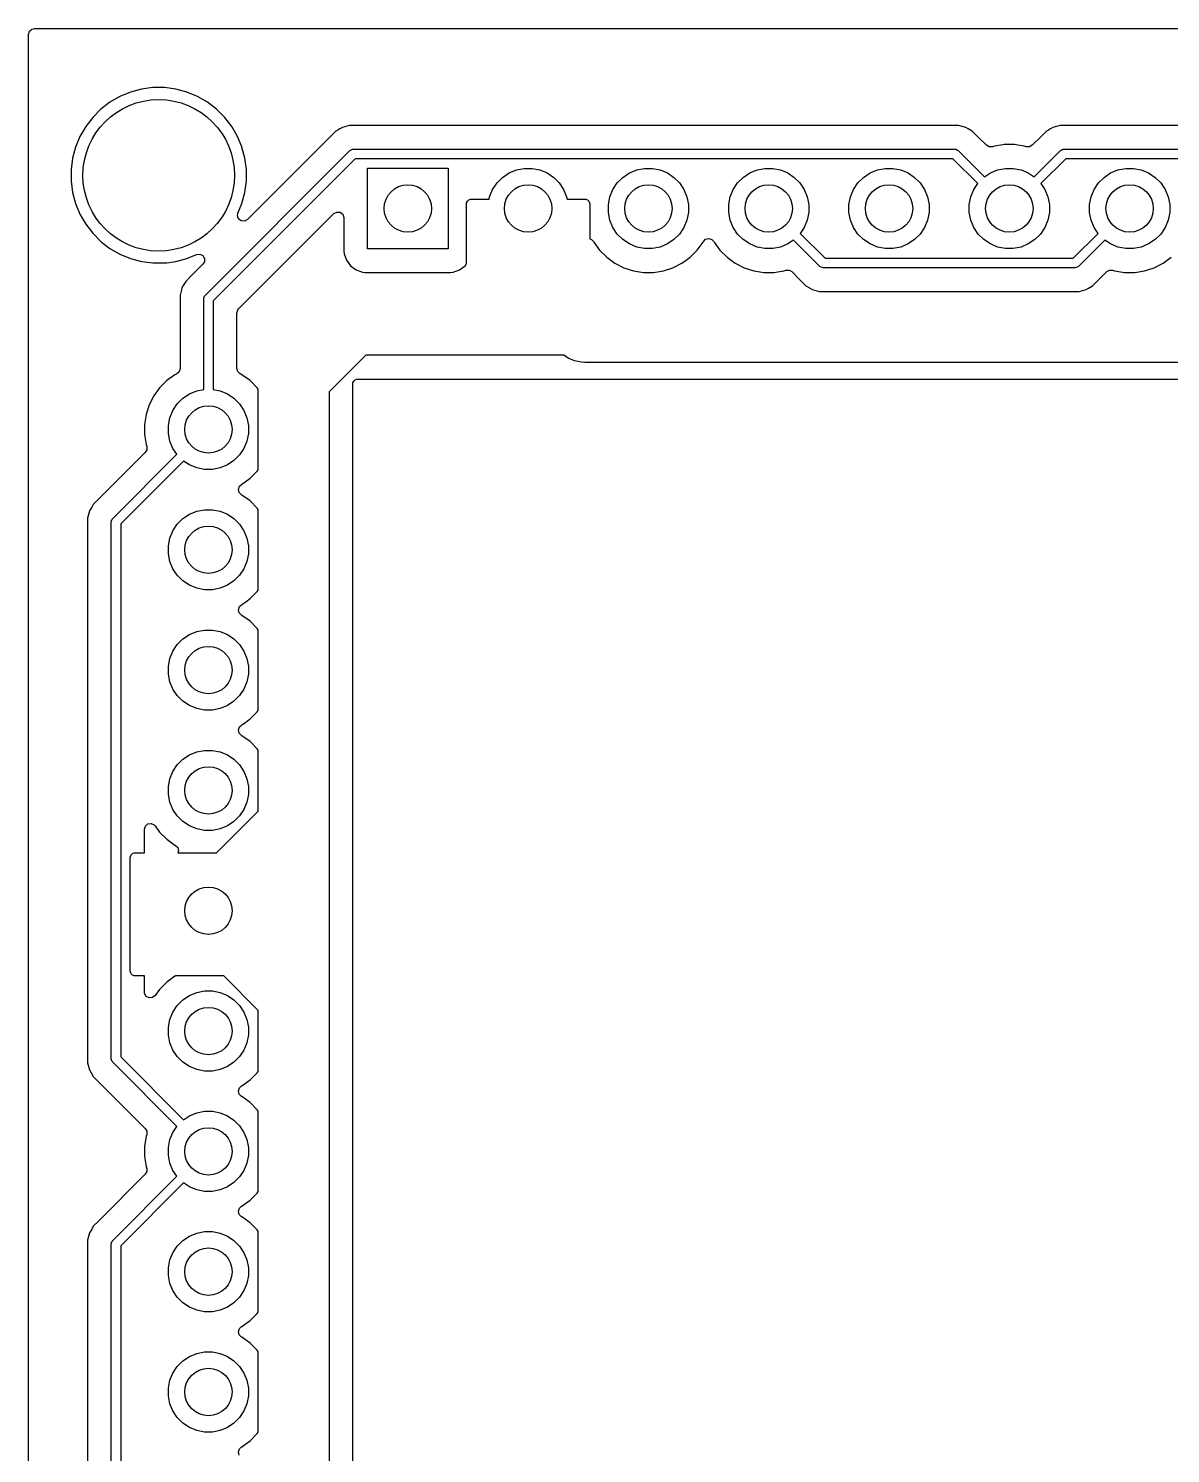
# Model space of a CAD drawing. Extents: x 81.5 to 180.4, y -148.7 to -49.7.
# Drawn here: x 81.45 to 105.56, y -79.78 to -49.7 of the extents above; entities that cross this region are included whole.
import ezdxf

# ---------------------------------------------------------------- set-up
doc = ezdxf.new("R2010")
doc.units = 0
doc.layers.add('BLACK', color=7, linetype='CONTINUOUS')

msp = doc.modelspace()

# ---------------------------------------------------------------- linework, layer by layer
at = {"layer": 'BLACK', "linetype": 'CONTINUOUS'}
for p, q in [((81.4505, -49.8245), (81.470185, -49.757461)), ((81.4505, -52.678711), (81.4505, -49.8245)), ((81.470185, -49.757461), (81.522989, -49.711706)), ((81.522989, -49.711706), (81.5745, -49.7005)), ((81.5745, -49.7005), (180.3255, -49.7005)), ((83.379785, -51.136777), (83.169706, -51.258067)), ((83.379794, -51.136773), (83.379785, -51.136777)), ((83.603895, -51.043947), (83.379794, -51.136773)), ((83.838214, -50.981161), (83.603895, -51.043947)), ((84.078711, -50.9495), (83.838214, -50.981161)), ((84.078712, -50.9495), (84.078711, -50.9495)), ((84.321288, -50.9495), (84.078712, -50.9495)), ((84.321289, -50.9495), (84.321288, -50.9495)), ((84.561785, -50.981161), (84.321289, -50.9495)), ((84.796104, -51.043947), (84.561785, -50.981161)), ((85.020205, -51.136773), (84.796104, -51.043947)), ((85.020212, -51.136776), (85.020205, -51.136773)), ((85.230289, -51.258064), (85.020212, -51.136776)), ((82.977256, -51.405739), (82.805739, -51.577256)), ((82.977263, -51.405733), (82.977256, -51.405739)), ((83.169706, -51.258067), (82.977263, -51.405733)), ((85.230292, -51.258066), (85.230289, -51.258064)), ((85.230293, -51.258067), (85.230292, -51.258066)), ((85.422736, -51.405733), (85.230293, -51.258067)), ((85.422743, -51.405739), (85.422736, -51.405733)), ((85.59426, -51.577256), (85.422743, -51.405739)), ((82.805733, -51.577263), (82.658067, -51.769706)), ((82.805739, -51.577256), (82.805733, -51.577263)), ((85.594265, -51.577262), (85.59426, -51.577256)), ((85.741936, -51.769711), (85.594265, -51.577262)), ((82.536773, -51.979794), (82.443947, -52.203895)), ((82.536777, -51.979785), (82.536773, -51.979794)), ((82.658067, -51.769706), (82.536777, -51.979785)), ((85.863224, -51.979788), (85.741936, -51.769711)), ((85.863226, -51.979794), (85.863224, -51.979788)), ((85.953811, -52.198486), (85.863226, -51.979794)), ((87.828478, -51.980286), (86.073985, -53.734778)), ((87.940282, -51.868481), (87.828478, -51.980286)), ((87.940285, -51.868479), (87.940282, -51.868481)), ((87.983689, -51.84342), (87.940285, -51.868479)), ((88.027095, -51.81836), (87.983689, -51.84342)), ((88.027096, -51.818359), (88.027095, -51.81836)), ((88.077209, -51.789425), (88.027096, -51.818359)), ((88.077212, -51.789424), (88.077209, -51.789425)), ((88.077214, -51.789423), (88.077212, -51.789424)), ((88.077215, -51.789423), (88.077214, -51.789423)), ((88.229942, -51.7485), (88.077215, -51.789423)), ((88.388057, -51.7485), (88.229942, -51.7485)), ((100.922331, -51.7485), (88.388057, -51.7485)), ((100.922347, -51.748499), (100.922331, -51.7485)), ((100.929943, -51.748499), (100.922347, -51.748499)), ((101.088057, -51.748499), (100.929943, -51.748499)), ((101.240785, -51.789423), (101.088057, -51.748499)), ((101.2909, -51.818358), (101.240785, -51.789423)), ((101.290904, -51.818359), (101.2909, -51.818358)), ((101.290904, -51.81836), (101.290904, -51.818359)), ((101.377716, -51.86848), (101.290904, -51.81836)), ((101.377717, -51.868481), (101.377716, -51.86848)), ((101.496588, -51.987352), (101.377717, -51.868481)), ((101.49659, -51.987355), (101.496588, -51.987352)), ((101.675476, -52.166241), (101.49659, -51.987355)), ((102.830478, -51.980286), (102.644522, -52.166241)), ((102.942282, -51.868481), (102.830478, -51.980286)), ((102.942285, -51.868479), (102.942282, -51.868481)), ((102.985689, -51.84342), (102.942285, -51.868479)), ((103.029095, -51.81836), (102.985689, -51.84342)), ((103.029096, -51.818359), (103.029095, -51.81836)), ((103.079209, -51.789425), (103.029096, -51.818359)), ((103.07921, -51.789424), (103.079209, -51.789425)), ((103.124587, -51.777265), (103.07921, -51.789424)), ((103.231943, -51.748499), (103.124587, -51.777265)), ((103.390058, -51.748499), (103.231943, -51.748499)), ((103.397654, -51.748499), (103.390058, -51.748499)), ((103.39767, -51.7485), (103.397654, -51.748499)), ((116.162331, -51.7485), (103.39767, -51.7485)), ((82.443947, -52.203895), (82.381161, -52.438214)), ((85.179289, -55.337289), (88.238289, -52.27829)), ((85.956054, -52.2039), (85.953811, -52.198486)), ((86.018838, -52.438211), (85.956054, -52.2039)), ((88.238289, -52.27829), (88.253442, -52.265853)), ((88.253442, -52.265853), (88.264, -52.261479)), ((88.264, -52.261479), (88.289491, -52.250921)), ((88.289491, -52.250921), (88.309, -52.249)), ((88.309, -52.249), (101.009, -52.249)), ((101.009, -52.249), (101.028509, -52.250921)), ((101.028509, -52.250921), (101.064557, -52.265853)), ((101.064557, -52.265853), (101.079711, -52.278289)), ((101.079711, -52.278289), (101.634911, -52.833489)), ((101.731632, -52.198486), (101.675476, -52.166241)), ((101.801473, -52.196492), (101.731632, -52.198486)), ((101.843757, -52.182753), (101.801473, -52.196492)), ((102.025006, -52.154046), (101.843757, -52.182753)), ((102.053713, -52.1495), (102.025006, -52.154046)), ((102.266287, -52.1495), (102.053713, -52.1495)), ((102.336272, -52.160584), (102.266287, -52.1495)), ((102.476245, -52.182754), (102.336272, -52.160584)), ((102.518523, -52.196491), (102.476245, -52.182754)), ((102.583199, -52.199726), (102.518523, -52.196491)), ((102.644522, -52.166241), (102.583199, -52.199726)), ((102.685088, -52.833489), (103.240289, -52.278289)), ((103.240289, -52.278289), (103.255443, -52.265853)), ((103.255443, -52.265853), (103.291491, -52.250921)), ((103.291491, -52.250921), (103.311, -52.249)), ((103.311, -52.249), (116.249, -52.249)), ((82.381161, -52.438214), (82.3495, -52.678711)), ((88.350421, -52.449), (85.35, -55.449421)), ((86.0505, -52.678712), (86.018838, -52.438211)), ((100.967578, -52.449), (88.350421, -52.449)), ((101.493489, -52.974911), (100.967578, -52.449)), ((103.352422, -52.449), (102.82651, -52.974911)), ((116.207578, -52.449), (103.352422, -52.449)), ((81.4505, -148.5755), (81.4505, -52.678711)), ((82.3495, -52.678711), (82.3495, -52.921288)), ((82.3495, -52.921288), (82.381161, -53.161785)), ((86.018838, -53.161789), (86.0505, -52.921288)), ((86.0505, -52.921288), (86.0505, -52.678712)), ((88.61, -54.35), (88.61, -52.65)), ((88.61, -52.65), (90.31, -52.65)), ((90.31, -52.65), (90.31, -54.35)), ((91.342941, -52.960766), (91.460766, -52.842941)), ((91.460766, -52.842941), (91.599313, -52.750367)), ((91.599313, -52.750367), (91.753258, -52.686601)), ((91.753258, -52.686601), (91.916685, -52.654093)), ((91.916685, -52.654093), (92.083315, -52.654093)), ((92.083315, -52.654093), (92.246742, -52.686601)), ((92.246742, -52.686601), (92.400687, -52.750367)), ((92.400687, -52.750367), (92.539234, -52.842941)), ((92.539234, -52.842941), (92.657059, -52.960766)), ((93.882941, -52.960766), (94.000766, -52.842941)), ((94.000766, -52.842941), (94.139313, -52.750367)), ((94.139313, -52.750367), (94.293258, -52.686601)), ((94.293258, -52.686601), (94.456685, -52.654093)), ((94.456685, -52.654093), (94.623315, -52.654093)), ((94.623315, -52.654093), (94.786742, -52.686601)), ((94.786742, -52.686601), (94.940687, -52.750367)), ((94.940687, -52.750367), (95.079234, -52.842941)), ((95.079234, -52.842941), (95.197059, -52.960766)), ((96.422941, -52.960766), (96.540766, -52.842941)), ((96.540766, -52.842941), (96.679313, -52.750367)), ((96.679313, -52.750367), (96.833258, -52.686601)), ((96.833258, -52.686601), (96.996685, -52.654093)), ((96.996685, -52.654093), (97.163315, -52.654093)), ((97.163315, -52.654093), (97.326742, -52.686601)), ((97.326742, -52.686601), (97.480687, -52.750367)), ((97.480687, -52.750367), (97.619234, -52.842941)), ((97.619234, -52.842941), (97.737059, -52.960766)), ((98.962941, -52.960766), (99.080766, -52.842941)), ((99.080766, -52.842941), (99.219313, -52.750367)), ((99.219313, -52.750367), (99.373258, -52.686601)), ((99.373258, -52.686601), (99.536685, -52.654093)), ((99.536685, -52.654093), (99.703315, -52.654093)), ((99.703315, -52.654093), (99.866742, -52.686601)), ((99.866742, -52.686601), (100.020687, -52.750367)), ((100.020687, -52.750367), (100.159234, -52.842941)), ((100.159234, -52.842941), (100.277059, -52.960766)), ((101.634911, -52.833489), (101.759313, -52.750367)), ((101.759313, -52.750367), (101.913258, -52.686601)), ((101.913258, -52.686601), (102.076685, -52.654093)), ((102.076685, -52.654093), (102.243315, -52.654093)), ((102.243315, -52.654093), (102.406742, -52.686601)), ((102.406742, -52.686601), (102.560687, -52.750367)), ((102.560687, -52.750367), (102.685088, -52.833489)), ((104.042941, -52.960766), (104.160766, -52.842941)), ((104.160766, -52.842941), (104.299313, -52.750367)), ((104.299313, -52.750367), (104.453258, -52.686601)), ((104.453258, -52.686601), (104.616685, -52.654093)), ((104.616685, -52.654093), (104.783315, -52.654093)), ((104.783315, -52.654093), (104.946742, -52.686601)), ((104.946742, -52.686601), (105.100687, -52.750367)), ((105.100687, -52.750367), (105.239234, -52.842941)), ((105.239234, -52.842941), (105.357059, -52.960766)), ((82.381161, -53.161785), (82.443947, -53.396104)), ((85.956054, -53.3961), (86.018838, -53.161789)), ((91.186601, -53.253258), (91.250367, -53.099313)), ((91.250367, -53.099313), (91.342941, -52.960766)), ((92.657059, -52.960766), (92.749633, -53.099313)), ((92.749633, -53.099313), (92.813399, -53.253258)), ((93.726601, -53.253258), (93.790367, -53.099313)), ((93.790367, -53.099313), (93.882941, -52.960766)), ((95.197059, -52.960766), (95.289633, -53.099313)), ((95.289633, -53.099313), (95.353399, -53.253258)), ((96.266601, -53.253258), (96.330367, -53.099313)), ((96.330367, -53.099313), (96.422941, -52.960766)), ((97.737059, -52.960766), (97.829633, -53.099313)), ((97.829633, -53.099313), (97.893399, -53.253258)), ((98.806601, -53.253258), (98.870367, -53.099313)), ((98.870367, -53.099313), (98.962941, -52.960766)), ((100.277059, -52.960766), (100.369633, -53.099313)), ((100.369633, -53.099313), (100.433399, -53.253258)), ((101.346601, -53.253258), (101.410367, -53.099313)), ((101.410367, -53.099313), (101.493489, -52.974911)), ((102.82651, -52.974911), (102.909633, -53.099313)), ((102.909633, -53.099313), (102.973399, -53.253258)), ((103.886601, -53.253258), (103.950367, -53.099313)), ((103.950367, -53.099313), (104.042941, -52.960766)), ((105.357059, -52.960766), (105.449633, -53.099313)), ((105.449633, -53.099313), (105.513399, -53.253258)), ((82.443947, -53.396104), (82.536773, -53.620205)), ((85.871742, -53.599646), (85.956054, -53.3961)), ((90.7, -53.4), (90.701921, -53.380491)), ((90.7, -54.664193), (90.7, -53.4)), ((90.701921, -53.380491), (90.716853, -53.344443)), ((90.716853, -53.344443), (90.744443, -53.316853)), ((90.744443, -53.316853), (90.780491, -53.301921)), ((90.780491, -53.301921), (90.8, -53.3)), ((90.8, -53.3), (91.177303, -53.3)), ((91.177303, -53.3), (91.186601, -53.253258)), ((92.813399, -53.253258), (92.822697, -53.3)), ((92.822697, -53.3), (93.2, -53.3)), ((93.2, -53.3), (93.219509, -53.301921)), ((93.219509, -53.301921), (93.255557, -53.316853)), ((93.255557, -53.316853), (93.283147, -53.344443)), ((93.283147, -53.344443), (93.298079, -53.380491)), ((93.298079, -53.380491), (93.3, -53.4)), ((93.3, -53.4), (93.3, -54.139421)), ((93.694093, -53.416685), (93.726601, -53.253258)), ((93.694093, -53.583315), (93.694093, -53.416685)), ((95.353399, -53.253258), (95.385907, -53.416685)), ((95.385907, -53.416685), (95.385907, -53.583315)), ((96.234093, -53.416685), (96.266601, -53.253258)), ((96.234093, -53.583315), (96.234093, -53.416685)), ((97.893399, -53.253258), (97.925907, -53.416685)), ((97.925907, -53.416685), (97.925907, -53.583315)), ((98.774093, -53.416685), (98.806601, -53.253258)), ((98.774093, -53.583315), (98.774093, -53.416685)), ((100.433399, -53.253258), (100.465907, -53.416685)), ((100.465907, -53.416685), (100.465907, -53.583315)), ((101.314093, -53.416685), (101.346601, -53.253258)), ((101.314093, -53.583315), (101.314093, -53.416685)), ((102.973399, -53.253258), (103.005907, -53.416685)), ((103.005907, -53.416685), (103.005907, -53.583315)), ((103.854093, -53.416685), (103.886601, -53.253258)), ((103.854093, -53.583315), (103.854093, -53.416685)), ((105.513399, -53.253258), (105.545907, -53.416685)), ((105.545907, -53.416685), (105.545907, -53.583315)), ((82.536773, -53.620205), (82.536777, -53.620214)), ((82.536777, -53.620214), (82.557405, -53.655943)), ((82.557405, -53.655943), (82.658064, -53.830289)), ((82.658064, -53.830289), (82.658066, -53.830292)), ((82.658066, -53.830292), (82.658067, -53.830293)), ((82.658067, -53.830293), (82.805733, -54.022736)), ((85.86262, -53.655943), (85.871742, -53.599646)), ((85.887037, -53.721407), (85.86262, -53.655943)), ((85.886814, -55.62042), (87.897821, -53.609412)), ((85.94297, -53.763279), (85.887037, -53.721407)), ((86.012662, -53.768263), (85.94297, -53.763279)), ((86.073985, -53.734778), (86.012662, -53.768263)), ((87.897821, -53.609412), (87.959142, -53.575929)), ((87.959142, -53.575929), (88.028834, -53.580913)), ((88.028834, -53.580913), (88.084767, -53.622785)), ((88.084767, -53.622785), (88.109184, -53.688249)), ((88.109184, -53.688249), (88.1095, -53.697095)), ((88.1095, -53.697095), (88.1095, -54.39787)), ((93.726601, -53.746742), (93.694093, -53.583315)), ((93.790367, -53.900687), (93.726601, -53.746742)), ((95.353399, -53.746742), (95.289633, -53.900687)), ((95.385907, -53.583315), (95.353399, -53.746742)), ((96.266601, -53.746742), (96.234093, -53.583315)), ((96.330367, -53.900687), (96.266601, -53.746742)), ((97.893399, -53.746742), (97.829633, -53.900687)), ((97.925907, -53.583315), (97.893399, -53.746742)), ((98.806601, -53.746742), (98.774093, -53.583315)), ((98.870367, -53.900687), (98.806601, -53.746742)), ((100.433399, -53.746742), (100.369633, -53.900687)), ((100.465907, -53.583315), (100.433399, -53.746742)), ((101.346601, -53.746742), (101.314093, -53.583315)), ((101.410367, -53.900687), (101.346601, -53.746742)), ((102.973399, -53.746742), (102.909633, -53.900687)), ((103.005907, -53.583315), (102.973399, -53.746742)), ((103.886601, -53.746742), (103.854093, -53.583315)), ((103.950367, -53.900687), (103.886601, -53.746742)), ((105.513399, -53.746742), (105.449633, -53.900687)), ((105.545907, -53.583315), (105.513399, -53.746742)), ((82.805733, -54.022736), (82.805739, -54.022743)), ((82.805739, -54.022743), (82.977256, -54.19426)), ((93.3, -54.139421), (93.341161, -54.153447)), ((93.882941, -54.039234), (93.790367, -53.900687)), ((94.000766, -54.157059), (93.882941, -54.039234)), ((95.197059, -54.039234), (95.079234, -54.157059)), ((95.289633, -53.900687), (95.197059, -54.039234)), ((95.699514, -54.199054), (95.747488, -54.148259)), ((95.747488, -54.148259), (95.815308, -54.131463)), ((95.815308, -54.131463), (95.881444, -54.153999)), ((96.422941, -54.039234), (96.330367, -53.900687)), ((96.540766, -54.157059), (96.422941, -54.039234)), ((97.829633, -53.900687), (97.74651, -54.025088)), ((97.74651, -54.025088), (98.272422, -54.551)), ((98.962941, -54.039234), (98.870367, -53.900687)), ((99.080766, -54.157059), (98.962941, -54.039234)), ((100.277059, -54.039234), (100.159234, -54.157059)), ((100.369633, -53.900687), (100.277059, -54.039234)), ((101.502941, -54.039234), (101.410367, -53.900687)), ((101.620766, -54.157059), (101.502941, -54.039234)), ((102.817059, -54.039234), (102.699234, -54.157059)), ((102.909633, -53.900687), (102.817059, -54.039234)), ((103.507578, -54.551), (104.033489, -54.025088)), ((104.033489, -54.025088), (103.950367, -53.900687)), ((105.357059, -54.039234), (105.239234, -54.157059)), ((105.449633, -53.900687), (105.357059, -54.039234)), ((82.977256, -54.19426), (82.977263, -54.194266)), ((82.977263, -54.194266), (82.994927, -54.20782)), ((82.994927, -54.20782), (83.169711, -54.341936)), ((83.169711, -54.341936), (83.379788, -54.463224)), ((88.1095, -54.39787), (88.109501, -54.397876)), ((88.109501, -54.397876), (88.115908, -54.457483)), ((90.31, -54.35), (88.61, -54.35)), ((93.341161, -54.153447), (93.380204, -54.198504)), ((93.380204, -54.198504), (93.384949, -54.207817)), ((93.384949, -54.207817), (93.50989, -54.379786)), ((93.50989, -54.379786), (93.660213, -54.530109)), ((94.139313, -54.249633), (94.000766, -54.157059)), ((94.293258, -54.313399), (94.139313, -54.249633)), ((94.456685, -54.345907), (94.293258, -54.313399)), ((94.623315, -54.345907), (94.456685, -54.345907)), ((94.786742, -54.313399), (94.623315, -54.345907)), ((94.940687, -54.249633), (94.786742, -54.313399)), ((95.079234, -54.157059), (94.940687, -54.249633)), ((95.419792, -54.530104), (95.570104, -54.379792)), ((95.570104, -54.379792), (95.570106, -54.379788)), ((95.570106, -54.379788), (95.570109, -54.379786)), ((95.570109, -54.379786), (95.695048, -54.20782)), ((95.695047, -54.20782), (95.695051, -54.207816)), ((95.695048, -54.20782), (95.695047, -54.20782)), ((95.695051, -54.207816), (95.699514, -54.199054)), ((95.881444, -54.153999), (95.920486, -54.199056)), ((95.920486, -54.199056), (95.924951, -54.20782)), ((95.924951, -54.20782), (96.04989, -54.379786)), ((96.04989, -54.379786), (96.200213, -54.530109)), ((96.679313, -54.249633), (96.540766, -54.157059)), ((96.833258, -54.313399), (96.679313, -54.249633)), ((96.996685, -54.345907), (96.833258, -54.313399)), ((97.163315, -54.345907), (96.996685, -54.345907)), ((97.326742, -54.313399), (97.163315, -54.345907)), ((97.480687, -54.249633), (97.326742, -54.313399)), ((97.605088, -54.16651), (97.480687, -54.249633)), ((98.160289, -54.721711), (97.605088, -54.16651)), ((99.219313, -54.249633), (99.080766, -54.157059)), ((99.373258, -54.313399), (99.219313, -54.249633)), ((99.536685, -54.345907), (99.373258, -54.313399)), ((99.703315, -54.345907), (99.536685, -54.345907)), ((99.866742, -54.313399), (99.703315, -54.345907)), ((100.020687, -54.249633), (99.866742, -54.313399)), ((100.159234, -54.157059), (100.020687, -54.249633)), ((101.759313, -54.249633), (101.620766, -54.157059)), ((101.913258, -54.313399), (101.759313, -54.249633)), ((102.076685, -54.345907), (101.913258, -54.313399)), ((102.243315, -54.345907), (102.076685, -54.345907)), ((102.406742, -54.313399), (102.243315, -54.345907)), ((102.560687, -54.249633), (102.406742, -54.313399)), ((102.699234, -54.157059), (102.560687, -54.249633)), ((104.174911, -54.16651), (103.619711, -54.721711)), ((104.299313, -54.249633), (104.174911, -54.16651)), ((104.453258, -54.313399), (104.299313, -54.249633)), ((104.616685, -54.345907), (104.453258, -54.313399)), ((104.783315, -54.345907), (104.616685, -54.345907)), ((104.946742, -54.313399), (104.783315, -54.345907)), ((105.100687, -54.249633), (104.946742, -54.313399)), ((105.239234, -54.157059), (105.100687, -54.249633)), ((83.379788, -54.463224), (83.6039, -54.556054)), ((83.6039, -54.556054), (83.838211, -54.618838)), ((83.838211, -54.618838), (84.018586, -54.642584)), ((84.018586, -54.642584), (84.078711, -54.6505)), ((84.078711, -54.6505), (84.078712, -54.6505)), ((84.078712, -54.6505), (84.321289, -54.6505)), ((84.321289, -54.6505), (84.369388, -54.644167)), ((84.369388, -54.644167), (84.561789, -54.618838)), ((84.561789, -54.618838), (84.7961, -54.556054)), ((84.7961, -54.556054), (84.999645, -54.471742)), ((85.134778, -54.673985), (84.881286, -54.927478)), ((84.999645, -54.471742), (85.069113, -54.464274)), ((85.069113, -54.464274), (85.131593, -54.495549)), ((85.131593, -54.495549), (85.167245, -54.555638)), ((85.164752, -54.625463), (85.134778, -54.673985)), ((85.167245, -54.555638), (85.164752, -54.625463)), ((88.115908, -54.457483), (88.166202, -54.592328)), ((88.166202, -54.592328), (88.166206, -54.592335)), ((88.166206, -54.592335), (88.252452, -54.707544)), ((88.252452, -54.707544), (88.252455, -54.707547)), ((88.252455, -54.707547), (88.367664, -54.793793)), ((90.552331, -54.793796), (90.667546, -54.707546)), ((90.667546, -54.707546), (90.7, -54.664193)), ((93.660213, -54.530109), (93.832179, -54.655048)), ((93.832179, -54.655048), (93.832181, -54.655049)), ((93.832181, -54.655049), (93.832184, -54.655051)), ((93.832184, -54.655051), (94.021588, -54.751557)), ((95.058412, -54.751557), (95.247816, -54.655051)), ((95.247816, -54.655051), (95.334138, -54.592335)), ((95.334138, -54.592335), (95.419786, -54.530109)), ((95.419786, -54.530109), (95.419788, -54.530106)), ((95.419788, -54.530106), (95.419792, -54.530104)), ((96.200213, -54.530109), (96.372179, -54.655048)), ((96.372179, -54.655048), (96.372181, -54.655049)), ((96.372181, -54.655049), (96.372184, -54.655051)), ((96.372184, -54.655051), (96.561588, -54.751557)), ((98.175443, -54.734147), (98.160289, -54.721711)), ((98.211491, -54.749079), (98.175443, -54.734147)), ((98.231, -54.751), (98.211491, -54.749079)), ((103.549, -54.751), (98.231, -54.751)), ((98.272422, -54.551), (103.507578, -54.551)), ((103.568509, -54.749079), (103.549, -54.751)), ((103.604557, -54.734147), (103.568509, -54.749079)), ((103.619711, -54.721711), (103.604557, -54.734147)), ((105.218412, -54.751557), (105.407816, -54.655051)), ((105.407816, -54.655051), (105.494138, -54.592335)), ((105.494138, -54.592335), (105.579786, -54.530109)), ((84.769479, -55.039285), (84.719361, -55.126094)), ((84.769481, -55.039282), (84.769479, -55.039285)), ((84.881286, -54.927478), (84.769481, -55.039282)), ((88.367664, -54.793793), (88.367671, -54.793797)), ((88.367671, -54.793797), (88.502517, -54.844091)), ((88.502517, -54.844091), (88.502516, -54.844091)), ((88.502516, -54.844091), (88.509444, -54.844835)), ((88.509444, -54.844835), (88.562127, -54.8505)), ((88.562127, -54.8505), (90.357872, -54.850499)), ((90.357872, -54.850499), (90.417483, -54.844091)), ((90.417483, -54.844091), (90.552331, -54.793796)), ((94.021588, -54.751557), (94.223757, -54.817246)), ((94.223757, -54.817246), (94.433713, -54.8505)), ((94.433713, -54.8505), (94.433714, -54.8505)), ((94.433714, -54.8505), (94.646286, -54.8505)), ((94.646286, -54.8505), (94.646287, -54.8505)), ((94.646287, -54.8505), (94.856243, -54.817246)), ((94.856243, -54.817246), (95.058412, -54.751557)), ((96.561588, -54.751557), (96.763757, -54.817246)), ((96.763757, -54.817246), (96.973713, -54.8505)), ((96.973713, -54.8505), (96.973714, -54.8505)), ((96.973714, -54.8505), (97.186286, -54.8505)), ((97.186286, -54.8505), (97.186287, -54.8505)), ((97.186287, -54.8505), (97.396243, -54.817246)), ((97.396243, -54.817246), (97.438523, -54.803507)), ((97.438523, -54.803507), (97.508362, -54.801511)), ((97.508362, -54.801511), (97.564522, -54.833757)), ((97.564522, -54.833757), (97.746139, -55.015374)), ((97.746139, -55.015374), (97.746149, -55.015385)), ((97.746149, -55.015385), (97.750479, -55.019715)), ((97.750479, -55.019715), (97.75048, -55.019716)), ((97.75048, -55.019716), (97.862284, -55.13152)), ((103.917716, -55.13152), (104.02952, -55.019716)), ((104.02952, -55.019714), (104.039728, -55.009507)), ((104.02952, -55.019716), (104.02952, -55.019714)), ((104.039728, -55.009507), (104.03973, -55.009504)), ((104.03973, -55.009504), (104.215478, -54.833755)), ((104.215478, -54.833755), (104.276799, -54.800272)), ((104.276799, -54.800272), (104.341473, -54.803506)), ((104.341473, -54.803506), (104.383757, -54.817246)), ((104.383757, -54.817246), (104.593713, -54.8505)), ((104.593713, -54.8505), (104.593714, -54.8505)), ((104.593714, -54.8505), (104.806286, -54.8505)), ((104.806286, -54.8505), (104.806287, -54.8505)), ((104.806287, -54.8505), (105.016243, -54.817246)), ((105.016243, -54.817246), (105.218412, -54.751557)), ((84.678933, -55.219097), (84.649499, -55.328943)), ((84.649499, -55.328943), (84.649499, -55.328945)), ((84.649499, -55.328945), (84.649499, -55.497046)), ((84.690424, -55.17621), (84.678933, -55.219097)), ((84.690425, -55.176209), (84.690424, -55.17621)), ((84.719359, -55.126096), (84.690425, -55.176209)), ((84.719361, -55.126094), (84.719359, -55.126096)), ((85.151921, -55.388491), (85.166853, -55.352443)), ((85.166853, -55.352443), (85.179289, -55.337289)), ((97.862284, -55.13152), (97.9397, -55.176215)), ((97.9397, -55.176215), (97.949095, -55.181639)), ((97.949095, -55.181639), (97.949097, -55.181641)), ((97.949097, -55.181641), (97.987151, -55.203611)), ((97.987151, -55.203611), (97.999215, -55.210577)), ((97.999215, -55.210577), (98.146341, -55.25)), ((98.146341, -55.25), (103.633659, -55.25)), ((103.633659, -55.25), (103.780785, -55.210577)), ((103.780785, -55.210577), (103.830904, -55.181639)), ((103.830904, -55.181639), (103.917716, -55.13152)), ((84.649499, -55.497046), (84.6495, -55.497059)), ((84.6495, -55.497059), (84.6495, -56.879281)), ((85.15, -55.408), (85.151921, -55.388491)), ((85.15, -57.322411), (85.15, -55.408)), ((85.35, -55.449421), (85.35, -57.322411)), ((85.8505, -55.708096), (85.870185, -55.641057)), ((85.870185, -55.641057), (85.886814, -55.62042)), ((85.8505, -56.879281), (85.8505, -55.708096)), ((88.574822, -56.5995), (87.801, -57.373322)), ((92.753751, -56.5995), (88.574822, -56.5995)), ((92.846452, -56.661441), (92.753751, -56.5995)), ((92.982286, -56.717705), (92.846452, -56.661441)), ((93.126487, -56.746389), (92.982286, -56.717705)), ((93.2, -56.75), (93.126487, -56.746389)), ((106, -56.75), (93.2, -56.75)), ((84.370213, -57.13489), (84.21989, -57.285213)), ((84.542184, -57.009948), (84.370213, -57.13489)), ((84.542185, -57.009947), (84.542184, -57.009948)), ((84.581795, -56.989765), (84.542185, -57.009947)), ((84.629815, -56.94632), (84.581795, -56.989765)), ((84.6495, -56.879281), (84.629815, -56.94632)), ((85.867409, -56.941791), (85.8505, -56.879281)), ((85.918205, -56.989765), (85.867409, -56.941791)), ((85.957814, -57.009947), (85.918205, -56.989765)), ((85.957815, -57.009948), (85.957814, -57.009947)), ((86.129786, -57.13489), (85.957815, -57.009948)), ((86.280109, -57.285213), (86.129786, -57.13489)), ((88.301921, -57.180491), (88.316853, -57.144443)), ((88.316853, -57.144443), (88.344443, -57.116853)), ((88.344443, -57.116853), (88.380491, -57.101921)), ((88.380491, -57.101921), (88.4, -57.1)), ((88.4, -57.1), (162.4, -57.1)), ((84.094951, -57.457179), (83.998444, -57.646585)), ((84.21989, -57.285213), (84.094951, -57.457179)), ((84.710766, -57.507941), (84.849313, -57.415367)), ((84.849313, -57.415367), (85.003258, -57.351601)), ((85.003258, -57.351601), (85.15, -57.322411)), ((85.35, -57.322411), (85.496742, -57.351601)), ((85.496742, -57.351601), (85.650687, -57.415367)), ((85.650687, -57.415367), (85.789234, -57.507941)), ((86.301, -57.313967), (86.280109, -57.285213)), ((86.301, -59.016031), (86.301, -57.313967)), ((87.801, -57.373322), (87.801, -66.530999)), ((88.3, -57.2), (88.301921, -57.180491)), ((88.3, -80.2), (88.3, -57.2)), ((83.998444, -57.646585), (83.932753, -57.84876)), ((84.500367, -57.764313), (84.592941, -57.625766)), ((84.592941, -57.625766), (84.710766, -57.507941)), ((85.789234, -57.507941), (85.907059, -57.625766)), ((85.907059, -57.625766), (85.999633, -57.764313)), ((83.932753, -57.84876), (83.8995, -58.058713)), ((83.8995, -58.058713), (83.8995, -58.271286)), ((84.404093, -58.081685), (84.436601, -57.918258)), ((84.436601, -57.918258), (84.500367, -57.764313)), ((85.999633, -57.764313), (86.063399, -57.918258)), ((86.063399, -57.918258), (86.095907, -58.081685)), ((83.8995, -58.271286), (83.932754, -58.481244)), ((84.404093, -58.248315), (84.404093, -58.081685)), ((84.436601, -58.411742), (84.404093, -58.248315)), ((86.095907, -58.248315), (86.063399, -58.411742)), ((86.095907, -58.081685), (86.095907, -58.248315)), ((83.916241, -58.649522), (82.930286, -59.635478)), ((83.948486, -58.593364), (83.916241, -58.649522)), ((83.932754, -58.481244), (83.932754, -58.481247)), ((83.932754, -58.481247), (83.946491, -58.523523)), ((83.946491, -58.523523), (83.948486, -58.593364)), ((84.500367, -58.565687), (84.436601, -58.411742)), ((84.583489, -58.690089), (84.500367, -58.565687)), ((85.999633, -58.565687), (85.907059, -58.704234)), ((86.063399, -58.411742), (85.999633, -58.565687)), ((83.228289, -60.045289), (84.583489, -58.690089)), ((84.72491, -58.83151), (83.399, -60.157421)), ((84.849313, -58.914633), (84.72491, -58.83151)), ((85.003258, -58.978399), (84.849313, -58.914633)), ((85.650687, -58.914633), (85.496742, -58.978399)), ((85.789234, -58.822059), (85.650687, -58.914633)), ((85.907059, -58.704234), (85.789234, -58.822059)), ((85.166685, -59.010907), (85.003258, -58.978399)), ((85.333315, -59.010907), (85.166685, -59.010907)), ((85.496742, -58.978399), (85.333315, -59.010907)), ((86.027588, -59.269359), (86.129786, -59.195109)), ((86.129786, -59.195109), (86.129788, -59.195106)), ((86.129788, -59.195106), (86.129792, -59.195104)), ((86.129792, -59.195104), (86.280104, -59.044792)), ((86.280104, -59.044792), (86.280106, -59.044788)), ((86.280106, -59.044788), (86.280109, -59.044786)), ((86.280109, -59.044786), (86.301, -59.016031)), ((85.881463, -59.429692), (85.903999, -59.363556)), ((85.898259, -59.497512), (85.881463, -59.429692)), ((85.949054, -59.545485), (85.898259, -59.497512)), ((85.903999, -59.363556), (85.949054, -59.324515)), ((85.949054, -59.324515), (85.957816, -59.320051)), ((85.957115, -59.549591), (85.949054, -59.545485)), ((85.95782, -59.549951), (85.957115, -59.549591)), ((85.957816, -59.320051), (86.027588, -59.269359)), ((86.129786, -59.67489), (85.95782, -59.549951)), ((82.785901, -59.803713), (82.739423, -59.884215)), ((82.81848, -59.747284), (82.785901, -59.803713)), ((82.818481, -59.747282), (82.81848, -59.747284)), ((82.930286, -59.635478), (82.818481, -59.747282)), ((85.003258, -59.891601), (85.166685, -59.859093)), ((85.166685, -59.859093), (85.333315, -59.859093)), ((85.333315, -59.859093), (85.496742, -59.891601)), ((86.280109, -59.825213), (86.129786, -59.67489)), ((86.301, -59.853967), (86.280109, -59.825213)), ((86.301, -61.556031), (86.301, -59.853967)), ((82.739423, -59.884215), (82.698499, -60.036943)), ((82.698499, -60.036943), (82.698499, -60.036945)), ((82.698499, -60.036945), (82.698499, -60.205046)), ((83.199, -60.116), (83.200921, -60.096491)), ((83.199, -71.454), (83.199, -60.116)), ((83.200921, -60.096491), (83.215853, -60.060443)), ((83.215853, -60.060443), (83.228289, -60.045289)), ((83.399, -60.157421), (83.399, -71.412578)), ((84.500367, -60.304313), (84.592941, -60.165766)), ((84.592941, -60.165766), (84.710766, -60.047941)), ((84.710766, -60.047941), (84.849313, -59.955367)), ((84.849313, -59.955367), (85.003258, -59.891601)), ((85.496742, -59.891601), (85.650687, -59.955367)), ((85.650687, -59.955367), (85.789234, -60.047941)), ((85.789234, -60.047941), (85.907059, -60.165766)), ((85.907059, -60.165766), (85.999633, -60.304313)), ((82.698499, -60.205046), (82.6985, -60.205059)), ((82.6985, -60.205059), (82.6985, -71.36733)), ((84.404093, -60.621685), (84.436601, -60.458258)), ((84.436601, -60.458258), (84.500367, -60.304313)), ((85.999633, -60.304313), (86.063399, -60.458258)), ((86.063399, -60.458258), (86.095907, -60.621685)), ((84.404093, -60.788315), (84.404093, -60.621685)), ((86.095907, -60.621685), (86.095907, -60.788315)), ((84.436601, -60.951742), (84.404093, -60.788315)), ((84.500367, -61.105687), (84.436601, -60.951742)), ((86.063399, -60.951742), (85.999633, -61.105687)), ((86.095907, -60.788315), (86.063399, -60.951742)), ((84.592941, -61.244234), (84.500367, -61.105687)), ((84.710766, -61.362059), (84.592941, -61.244234)), ((84.849313, -61.454633), (84.710766, -61.362059)), ((85.789234, -61.362059), (85.650687, -61.454633)), ((85.907059, -61.244234), (85.789234, -61.362059)), ((85.999633, -61.105687), (85.907059, -61.244234)), ((85.003258, -61.518399), (84.849313, -61.454633)), ((85.166685, -61.550907), (85.003258, -61.518399)), ((85.333315, -61.550907), (85.166685, -61.550907)), ((85.496742, -61.518399), (85.333315, -61.550907)), ((85.650687, -61.454633), (85.496742, -61.518399)), ((86.129792, -61.735104), (86.280104, -61.584792)), ((86.280104, -61.584792), (86.280106, -61.584788)), ((86.280106, -61.584788), (86.280109, -61.584786)), ((86.280109, -61.584786), (86.301, -61.556031)), ((85.881463, -61.969692), (85.903999, -61.903556)), ((85.898259, -62.037512), (85.881463, -61.969692)), ((85.903999, -61.903556), (85.949054, -61.864515)), ((85.949054, -61.864515), (85.957816, -61.860051)), ((85.957816, -61.860051), (86.039289, -61.800858)), ((86.039289, -61.800858), (86.129786, -61.735109)), ((86.129786, -61.735109), (86.129788, -61.735106)), ((86.129788, -61.735106), (86.129792, -61.735104)), ((85.949054, -62.085485), (85.898259, -62.037512)), ((85.957115, -62.089591), (85.949054, -62.085485)), ((85.95782, -62.089951), (85.957115, -62.089591)), ((86.129786, -62.21489), (85.95782, -62.089951)), ((86.280109, -62.365213), (86.129786, -62.21489)), ((84.710766, -62.587941), (84.849313, -62.495367)), ((84.849313, -62.495367), (85.003258, -62.431601)), ((85.003258, -62.431601), (85.166685, -62.399093)), ((85.166685, -62.399093), (85.333315, -62.399093)), ((85.333315, -62.399093), (85.496742, -62.431601)), ((85.496742, -62.431601), (85.650687, -62.495367)), ((85.650687, -62.495367), (85.789234, -62.587941)), ((86.301, -62.393967), (86.280109, -62.365213)), ((86.301, -64.096031), (86.301, -62.393967)), ((84.436601, -62.998258), (84.500367, -62.844313)), ((84.500367, -62.844313), (84.592941, -62.705766)), ((84.592941, -62.705766), (84.710766, -62.587941)), ((85.789234, -62.587941), (85.907059, -62.705766)), ((85.907059, -62.705766), (85.999633, -62.844313)), ((85.999633, -62.844313), (86.063399, -62.998258)), ((84.404093, -63.161685), (84.436601, -62.998258)), ((84.404093, -63.328315), (84.404093, -63.161685)), ((86.063399, -62.998258), (86.095907, -63.161685)), ((86.095907, -63.161685), (86.095907, -63.328315)), ((84.436601, -63.491742), (84.404093, -63.328315)), ((86.095907, -63.328315), (86.063399, -63.491742)), ((84.500367, -63.645687), (84.436601, -63.491742)), ((84.592941, -63.784234), (84.500367, -63.645687)), ((85.999633, -63.645687), (85.907059, -63.784234)), ((86.063399, -63.491742), (85.999633, -63.645687)), ((84.710766, -63.902059), (84.592941, -63.784234)), ((84.849313, -63.994633), (84.710766, -63.902059)), ((85.003258, -64.058399), (84.849313, -63.994633)), ((85.166685, -64.090907), (85.003258, -64.058399)), ((85.496742, -64.058399), (85.333315, -64.090907)), ((85.650687, -63.994633), (85.496742, -64.058399)), ((85.789234, -63.902059), (85.650687, -63.994633)), ((85.907059, -63.784234), (85.789234, -63.902059)), ((85.333315, -64.090907), (85.166685, -64.090907)), ((85.979789, -64.384086), (86.129786, -64.275109)), ((86.129786, -64.275109), (86.129788, -64.275106)), ((86.129788, -64.275106), (86.129792, -64.275104)), ((86.129792, -64.275104), (86.280104, -64.124792)), ((86.280104, -64.124792), (86.280106, -64.124788)), ((86.280106, -64.124788), (86.280109, -64.124786)), ((86.280109, -64.124786), (86.301, -64.096031)), ((85.881463, -64.509692), (85.903999, -64.443556)), ((85.898259, -64.577512), (85.881463, -64.509692)), ((85.949054, -64.625485), (85.898259, -64.577512)), ((85.903999, -64.443556), (85.949054, -64.404515)), ((85.949054, -64.404515), (85.957816, -64.400051)), ((85.957115, -64.629591), (85.949054, -64.625485)), ((85.95782, -64.629951), (85.957115, -64.629591)), ((85.957816, -64.400051), (85.979789, -64.384086)), ((86.129786, -64.75489), (85.95782, -64.629951)), ((84.849313, -65.035367), (85.003258, -64.971601)), ((85.003258, -64.971601), (85.166685, -64.939093)), ((85.166685, -64.939093), (85.333315, -64.939093)), ((85.333315, -64.939093), (85.496742, -64.971601)), ((85.496742, -64.971601), (85.650687, -65.035367)), ((86.280109, -64.905213), (86.129786, -64.75489)), ((86.301, -64.933967), (86.280109, -64.905213)), ((86.301, -66.220339), (86.301, -64.933967)), ((84.500367, -65.384313), (84.592941, -65.245766)), ((84.592941, -65.245766), (84.710766, -65.127941)), ((84.710766, -65.127941), (84.849313, -65.035367)), ((85.650687, -65.035367), (85.789234, -65.127941)), ((85.789234, -65.127941), (85.907059, -65.245766)), ((85.907059, -65.245766), (85.999633, -65.384313)), ((84.404093, -65.701685), (84.436601, -65.538258)), ((84.436601, -65.538258), (84.500367, -65.384313)), ((85.999633, -65.384313), (86.063399, -65.538258)), ((86.063399, -65.538258), (86.095907, -65.701685)), ((84.404093, -65.868315), (84.404093, -65.701685)), ((84.436601, -66.031742), (84.404093, -65.868315)), ((86.095907, -65.868315), (86.063399, -66.031742)), ((86.095907, -65.701685), (86.095907, -65.868315)), ((84.500367, -66.185687), (84.436601, -66.031742)), ((86.063399, -66.031742), (85.999633, -66.185687)), ((83.971989, -66.492643), (84.041147, -66.482699)), ((84.041147, -66.482699), (84.104703, -66.511724)), ((84.592941, -66.324234), (84.500367, -66.185687)), ((84.710766, -66.442059), (84.592941, -66.324234)), ((84.849313, -66.534633), (84.710766, -66.442059)), ((85.421339, -67.1), (86.301, -66.220339)), ((85.789234, -66.442059), (85.650687, -66.534633)), ((85.907059, -66.324234), (85.789234, -66.442059)), ((85.999633, -66.185687), (85.907059, -66.324234)), ((83.8995, -66.605437), (83.919185, -66.538398)), ((83.8995, -67.1), (83.8995, -66.605437)), ((83.919185, -66.538398), (83.971989, -66.492643)), ((84.104703, -66.511724), (84.123818, -66.532552)), ((84.123818, -66.532552), (84.21989, -66.664786)), ((84.21989, -66.664786), (84.370213, -66.815109)), ((85.003258, -66.598399), (84.849313, -66.534633)), ((85.166685, -66.630907), (85.003258, -66.598399)), ((85.333315, -66.630907), (85.166685, -66.630907)), ((85.496742, -66.598399), (85.333315, -66.630907)), ((85.650687, -66.534633), (85.496742, -66.598399)), ((87.801, -66.530999), (87.7995, -66.561536)), ((87.7995, -66.561536), (87.7995, -70.088463)), ((84.370213, -66.815109), (84.542179, -66.940048)), ((84.542179, -66.940048), (84.542181, -66.940049)), ((84.542181, -66.940049), (84.542184, -66.940051)), ((84.542184, -66.940051), (84.551493, -66.944794)), ((84.551493, -66.944794), (84.60229, -66.992766)), ((84.60229, -66.992766), (84.619087, -67.060587)), ((84.619087, -67.060587), (84.605657, -67.1)), ((83.6, -67.2), (83.601921, -67.180491)), ((83.6, -69.6), (83.6, -67.2)), ((83.601921, -67.180491), (83.616853, -67.144443)), ((83.616853, -67.144443), (83.644443, -67.116853)), ((83.644443, -67.116853), (83.680491, -67.101921)), ((83.680491, -67.101921), (83.7, -67.1)), ((83.7, -67.1), (83.8995, -67.1)), ((84.605657, -67.1), (85.421339, -67.1)), ((83.601921, -69.619509), (83.6, -69.6)), ((83.616853, -69.655557), (83.601921, -69.619509)), ((83.644443, -69.683147), (83.616853, -69.655557)), ((83.680491, -69.698079), (83.644443, -69.683147)), ((83.7, -69.7), (83.680491, -69.698079)), ((83.8995, -69.7), (83.7, -69.7)), ((83.8995, -70.044562), (83.8995, -69.7)), ((84.542182, -69.709949), (84.370213, -69.83489)), ((84.551499, -69.705202), (84.542182, -69.709949)), ((84.557502, -69.7), (84.551499, -69.705202)), ((85.571339, -69.7), (84.557502, -69.7)), ((86.301, -70.429661), (85.571339, -69.7)), ((83.902723, -70.072648), (83.8995, -70.044562)), ((83.93708, -70.133486), (83.902723, -70.072648)), ((84.21989, -69.985214), (84.123818, -70.117447)), ((84.219894, -69.985209), (84.21989, -69.985214)), ((84.370213, -69.83489), (84.219894, -69.985209)), ((84.849313, -70.115367), (85.003258, -70.051601)), ((85.003258, -70.051601), (85.166685, -70.019093)), ((85.166685, -70.019093), (85.333315, -70.019093)), ((85.333315, -70.019093), (85.496742, -70.051601)), ((85.496742, -70.051601), (85.650687, -70.115367)), ((87.7995, -70.088463), (87.801, -70.119001)), ((83.998875, -70.166092), (83.93708, -70.133486)), ((84.068488, -70.160113), (83.998875, -70.166092)), ((84.123818, -70.117447), (84.068488, -70.160113)), ((84.500367, -70.464313), (84.592941, -70.325766)), ((84.592941, -70.325766), (84.710766, -70.207941)), ((84.710766, -70.207941), (84.849313, -70.115367)), ((85.650687, -70.115367), (85.789234, -70.207941)), ((85.789234, -70.207941), (85.907059, -70.325766)), ((85.907059, -70.325766), (85.999633, -70.464313)), ((87.801, -70.119001), (87.801, -81.770999)), ((84.404093, -70.781685), (84.436601, -70.618258)), ((84.436601, -70.618258), (84.500367, -70.464313)), ((85.999633, -70.464313), (86.063399, -70.618258)), ((86.063399, -70.618258), (86.095907, -70.781685)), ((86.301, -71.716031), (86.301, -70.429661)), ((84.404093, -70.948315), (84.404093, -70.781685)), ((84.436601, -71.111742), (84.404093, -70.948315)), ((86.095907, -70.948315), (86.063399, -71.111742)), ((86.095907, -70.781685), (86.095907, -70.948315)), ((84.500367, -71.265687), (84.436601, -71.111742)), ((84.592941, -71.404234), (84.500367, -71.265687)), ((85.999633, -71.265687), (85.907059, -71.404234)), ((86.063399, -71.111742), (85.999633, -71.265687)), ((82.698499, -71.533054), (82.698498, -71.533054)), ((82.698498, -71.533054), (82.739423, -71.685785)), ((82.6985, -71.36733), (82.698499, -71.367348)), ((82.698499, -71.367348), (82.698499, -71.533054)), ((83.200921, -71.473509), (83.199, -71.454)), ((83.215853, -71.509557), (83.200921, -71.473509)), ((83.228289, -71.524711), (83.215853, -71.509557)), ((84.583489, -72.87991), (83.228289, -71.524711)), ((83.399, -71.412578), (84.72491, -72.738489)), ((84.710766, -71.522059), (84.592941, -71.404234)), ((84.849313, -71.614633), (84.710766, -71.522059)), ((85.789234, -71.522059), (85.650687, -71.614633)), ((85.907059, -71.404234), (85.789234, -71.522059)), ((82.739423, -71.685785), (82.768358, -71.7359)), ((82.768358, -71.7359), (82.768359, -71.735904)), ((82.768359, -71.735904), (82.76836, -71.735904)), ((82.76836, -71.735904), (82.818479, -71.822714)), ((82.818479, -71.822714), (82.818481, -71.822717)), ((82.818481, -71.822717), (82.937349, -71.941585)), ((85.003258, -71.678399), (84.849313, -71.614633)), ((85.166685, -71.710907), (85.003258, -71.678399)), ((85.333315, -71.710907), (85.166685, -71.710907)), ((85.496742, -71.678399), (85.333315, -71.710907)), ((85.650687, -71.614633), (85.496742, -71.678399)), ((85.979789, -72.004086), (86.129786, -71.895109)), ((86.129786, -71.895109), (86.129788, -71.895106)), ((86.129788, -71.895106), (86.129792, -71.895104)), ((86.129792, -71.895104), (86.280104, -71.744792)), ((86.280104, -71.744792), (86.280106, -71.744788)), ((86.280106, -71.744788), (86.280109, -71.744786)), ((86.280109, -71.744786), (86.301, -71.716031)), ((82.937349, -71.941585), (82.937355, -71.94159)), ((82.937355, -71.94159), (83.916241, -72.920476)), ((85.881463, -72.129692), (85.903999, -72.063556)), ((85.898259, -72.197512), (85.881463, -72.129692)), ((85.949054, -72.245485), (85.898259, -72.197512)), ((85.903999, -72.063556), (85.949054, -72.024515)), ((85.949054, -72.024515), (85.957816, -72.020051)), ((85.957816, -72.020051), (85.979789, -72.004086)), ((85.957115, -72.249591), (85.949054, -72.245485)), ((85.95782, -72.249951), (85.957115, -72.249591)), ((86.129786, -72.37489), (85.95782, -72.249951)), ((86.280109, -72.525213), (86.129786, -72.37489)), ((84.72491, -72.738489), (84.849313, -72.655367)), ((84.849313, -72.655367), (85.003258, -72.591601)), ((85.003258, -72.591601), (85.166685, -72.559093)), ((85.166685, -72.559093), (85.333315, -72.559093)), ((85.333315, -72.559093), (85.496742, -72.591601)), ((85.496742, -72.591601), (85.650687, -72.655367)), ((85.650687, -72.655367), (85.789234, -72.747941)), ((85.789234, -72.747941), (85.907059, -72.865766)), ((86.301, -72.553967), (86.280109, -72.525213)), ((86.301, -74.256031), (86.301, -72.553967)), ((83.932753, -73.088757), (83.8995, -73.298713)), ((83.916241, -72.920476), (83.949726, -72.981799)), ((83.946492, -73.046473), (83.932753, -73.088757)), ((83.949726, -72.981799), (83.946492, -73.046473)), ((84.436601, -73.158258), (84.500367, -73.004313)), ((84.500367, -73.004313), (84.583489, -72.87991)), ((85.907059, -72.865766), (85.999633, -73.004313)), ((85.999633, -73.004313), (86.063399, -73.158258)), ((83.8995, -73.298713), (83.8995, -73.511286)), ((84.404093, -73.321685), (84.436601, -73.158258)), ((84.404093, -73.488315), (84.404093, -73.321685)), ((86.063399, -73.158258), (86.095907, -73.321685)), ((86.095907, -73.321685), (86.095907, -73.488315)), ((83.8995, -73.511286), (83.932754, -73.721244)), ((84.436601, -73.651742), (84.404093, -73.488315)), ((84.500367, -73.805687), (84.436601, -73.651742)), ((86.063399, -73.651742), (85.999633, -73.805687)), ((86.095907, -73.488315), (86.063399, -73.651742)), ((83.916241, -73.889522), (82.930286, -74.875478)), ((83.228289, -75.285289), (84.583489, -73.930089)), ((83.948486, -73.833364), (83.916241, -73.889522)), ((83.932754, -73.721244), (83.932754, -73.721247)), ((83.932754, -73.721247), (83.946491, -73.763523)), ((83.946491, -73.763523), (83.948486, -73.833364)), ((84.583489, -73.930089), (84.500367, -73.805687)), ((85.907059, -73.944234), (85.789234, -74.062059)), ((85.999633, -73.805687), (85.907059, -73.944234)), ((84.72491, -74.07151), (83.399, -75.397421)), ((84.849313, -74.154633), (84.72491, -74.07151)), ((85.003258, -74.218399), (84.849313, -74.154633)), ((85.166685, -74.250907), (85.003258, -74.218399)), ((85.333315, -74.250907), (85.166685, -74.250907)), ((85.496742, -74.218399), (85.333315, -74.250907)), ((85.650687, -74.154633), (85.496742, -74.218399)), ((85.789234, -74.062059), (85.650687, -74.154633)), ((86.129792, -74.435104), (86.280104, -74.284792)), ((86.280104, -74.284792), (86.280106, -74.284788)), ((86.280106, -74.284788), (86.280109, -74.284786)), ((86.280109, -74.284786), (86.301, -74.256031)), ((85.881463, -74.669692), (85.903999, -74.603556)), ((85.903999, -74.603556), (85.949054, -74.564515)), ((85.949054, -74.564515), (85.957816, -74.560051)), ((85.957816, -74.560051), (85.979789, -74.544086)), ((85.979789, -74.544086), (86.129786, -74.435109)), ((86.129786, -74.435109), (86.129788, -74.435106)), ((86.129788, -74.435106), (86.129792, -74.435104)), ((82.930286, -74.875478), (82.818481, -74.987282)), ((85.898259, -74.737512), (85.881463, -74.669692)), ((85.949054, -74.785485), (85.898259, -74.737512)), ((85.957115, -74.789591), (85.949054, -74.785485)), ((85.95782, -74.789951), (85.957115, -74.789591)), ((86.129786, -74.91489), (85.95782, -74.789951)), ((82.739423, -75.124215), (82.698499, -75.276943)), ((82.77744, -75.058368), (82.739423, -75.124215)), ((82.81848, -74.987284), (82.77744, -75.058368)), ((82.818481, -74.987282), (82.81848, -74.987284)), ((84.710766, -75.287941), (84.849313, -75.195367)), ((84.849313, -75.195367), (85.003258, -75.131601)), ((85.003258, -75.131601), (85.166685, -75.099093)), ((85.166685, -75.099093), (85.333315, -75.099093)), ((85.333315, -75.099093), (85.496742, -75.131601)), ((85.496742, -75.131601), (85.650687, -75.195367)), ((85.650687, -75.195367), (85.789234, -75.287941)), ((86.280109, -75.065213), (86.129786, -74.91489)), ((86.301, -75.093967), (86.280109, -75.065213)), ((86.301, -76.796031), (86.301, -75.093967)), ((82.698499, -75.276943), (82.698499, -75.276945)), ((82.698499, -75.276945), (82.698499, -75.445046)), ((82.698499, -75.445046), (82.6985, -75.445059)), ((82.6985, -75.445059), (82.6985, -86.60733)), ((83.199, -75.356), (83.200921, -75.336491)), ((83.199, -86.694), (83.199, -75.356)), ((83.200921, -75.336491), (83.215853, -75.300443)), ((83.215853, -75.300443), (83.228289, -75.285289)), ((83.399, -75.397421), (83.399, -86.652578)), ((84.500367, -75.544313), (84.592941, -75.405766)), ((84.592941, -75.405766), (84.710766, -75.287941)), ((85.789234, -75.287941), (85.907059, -75.405766)), ((85.907059, -75.405766), (85.999633, -75.544313)), ((84.404093, -75.861685), (84.436601, -75.698258)), ((84.436601, -75.698258), (84.500367, -75.544313)), ((85.999633, -75.544313), (86.063399, -75.698258)), ((86.063399, -75.698258), (86.095907, -75.861685)), ((84.404093, -76.028315), (84.404093, -75.861685)), ((84.436601, -76.191742), (84.404093, -76.028315)), ((86.095907, -76.028315), (86.063399, -76.191742)), ((86.095907, -75.861685), (86.095907, -76.028315)), ((84.500367, -76.345687), (84.436601, -76.191742)), ((84.592941, -76.484234), (84.500367, -76.345687)), ((85.999633, -76.345687), (85.907059, -76.484234)), ((86.063399, -76.191742), (85.999633, -76.345687)), ((84.710766, -76.602059), (84.592941, -76.484234)), ((84.849313, -76.694633), (84.710766, -76.602059)), ((85.003258, -76.758399), (84.849313, -76.694633)), ((85.650687, -76.694633), (85.496742, -76.758399)), ((85.789234, -76.602059), (85.650687, -76.694633)), ((85.907059, -76.484234), (85.789234, -76.602059)), ((85.166685, -76.790907), (85.003258, -76.758399)), ((85.333315, -76.790907), (85.166685, -76.790907)), ((85.496742, -76.758399), (85.333315, -76.790907)), ((85.979789, -77.084086), (86.129786, -76.975109)), ((86.129786, -76.975109), (86.129788, -76.975106)), ((86.129788, -76.975106), (86.129792, -76.975104)), ((86.129792, -76.975104), (86.280104, -76.824792)), ((86.280104, -76.824792), (86.280106, -76.824788)), ((86.280106, -76.824788), (86.280109, -76.824786)), ((86.280109, -76.824786), (86.301, -76.796031)), ((85.881463, -77.209692), (85.903999, -77.143556)), ((85.898259, -77.277512), (85.881463, -77.209692)), ((85.949054, -77.325485), (85.898259, -77.277512)), ((85.903999, -77.143556), (85.949054, -77.104515)), ((85.949054, -77.104515), (85.957816, -77.100051)), ((85.957816, -77.100051), (85.979789, -77.084086)), ((85.957115, -77.329591), (85.949054, -77.325485)), ((85.95782, -77.329951), (85.957115, -77.329591)), ((86.129786, -77.45489), (85.95782, -77.329951)), ((86.280109, -77.605213), (86.129786, -77.45489)), ((86.301, -77.633967), (86.280109, -77.605213)), ((84.592941, -77.945766), (84.710766, -77.827941)), ((84.710766, -77.827941), (84.849313, -77.735367)), ((84.849313, -77.735367), (85.003258, -77.671601)), ((85.003258, -77.671601), (85.166685, -77.639093)), ((85.166685, -77.639093), (85.333315, -77.639093)), ((85.333315, -77.639093), (85.496742, -77.671601)), ((85.496742, -77.671601), (85.650687, -77.735367)), ((85.650687, -77.735367), (85.789234, -77.827941)), ((85.789234, -77.827941), (85.907059, -77.945766)), ((86.301, -79.336031), (86.301, -77.633967)), ((84.436601, -78.238258), (84.500367, -78.084313)), ((84.500367, -78.084313), (84.592941, -77.945766)), ((85.907059, -77.945766), (85.999633, -78.084313)), ((85.999633, -78.084313), (86.063399, -78.238258)), ((84.404093, -78.401685), (84.436601, -78.238258)), ((84.404093, -78.568315), (84.404093, -78.401685)), ((86.063399, -78.238258), (86.095907, -78.401685)), ((86.095907, -78.401685), (86.095907, -78.568315)), ((84.436601, -78.731742), (84.404093, -78.568315)), ((84.500367, -78.885687), (84.436601, -78.731742)), ((86.063399, -78.731742), (85.999633, -78.885687)), ((86.095907, -78.568315), (86.063399, -78.731742)), ((84.592941, -79.024234), (84.500367, -78.885687)), ((84.710766, -79.142059), (84.592941, -79.024234)), ((85.907059, -79.024234), (85.789234, -79.142059)), ((85.999633, -78.885687), (85.907059, -79.024234)), ((84.849313, -79.234633), (84.710766, -79.142059)), ((85.003258, -79.298399), (84.849313, -79.234633)), ((85.166685, -79.330907), (85.003258, -79.298399)), ((85.333315, -79.330907), (85.166685, -79.330907)), ((85.496742, -79.298399), (85.333315, -79.330907)), ((85.650687, -79.234633), (85.496742, -79.298399)), ((85.789234, -79.142059), (85.650687, -79.234633)), ((86.129792, -79.515104), (86.280104, -79.364792)), ((86.280104, -79.364792), (86.280106, -79.364788)), ((86.280106, -79.364788), (86.280109, -79.364786)), ((86.280109, -79.364786), (86.301, -79.336031)), ((85.881463, -79.749692), (85.903999, -79.683556)), ((85.903999, -79.683556), (85.949054, -79.644515)), ((85.949054, -79.644515), (85.957816, -79.640051)), ((85.957816, -79.640051), (85.979789, -79.624086)), ((85.979789, -79.624086), (86.129786, -79.515109)), ((86.129786, -79.515109), (86.129788, -79.515106)), ((86.129788, -79.515106), (86.129792, -79.515104)), ((85.898259, -79.817512), (85.881463, -79.749692))]:
    msp.add_line(p, q, dxfattribs=at)
at = {"layer": 'BLACK'}
for centre, radius in [((84.2, -52.8), 1.6), ((89.46, -53.5), 0.5), ((92, -53.5), 0.5), ((94.54, -53.5), 0.5), ((97.08, -53.5), 0.5), ((99.62, -53.5), 0.5), ((102.16, -53.5), 0.5), ((104.7, -53.5), 0.5), ((85.25, -58.165), 0.5), ((85.25, -60.705), 0.5), ((85.25, -63.245), 0.5), ((85.25, -65.785), 0.5), ((85.25, -68.325), 0.5), ((85.25, -70.865), 0.5), ((85.25, -73.405), 0.5), ((85.25, -75.945), 0.5), ((85.25, -78.485), 0.5)]:
    msp.add_circle(centre, radius, dxfattribs=at)

doc.saveas('drawing.dxf')
